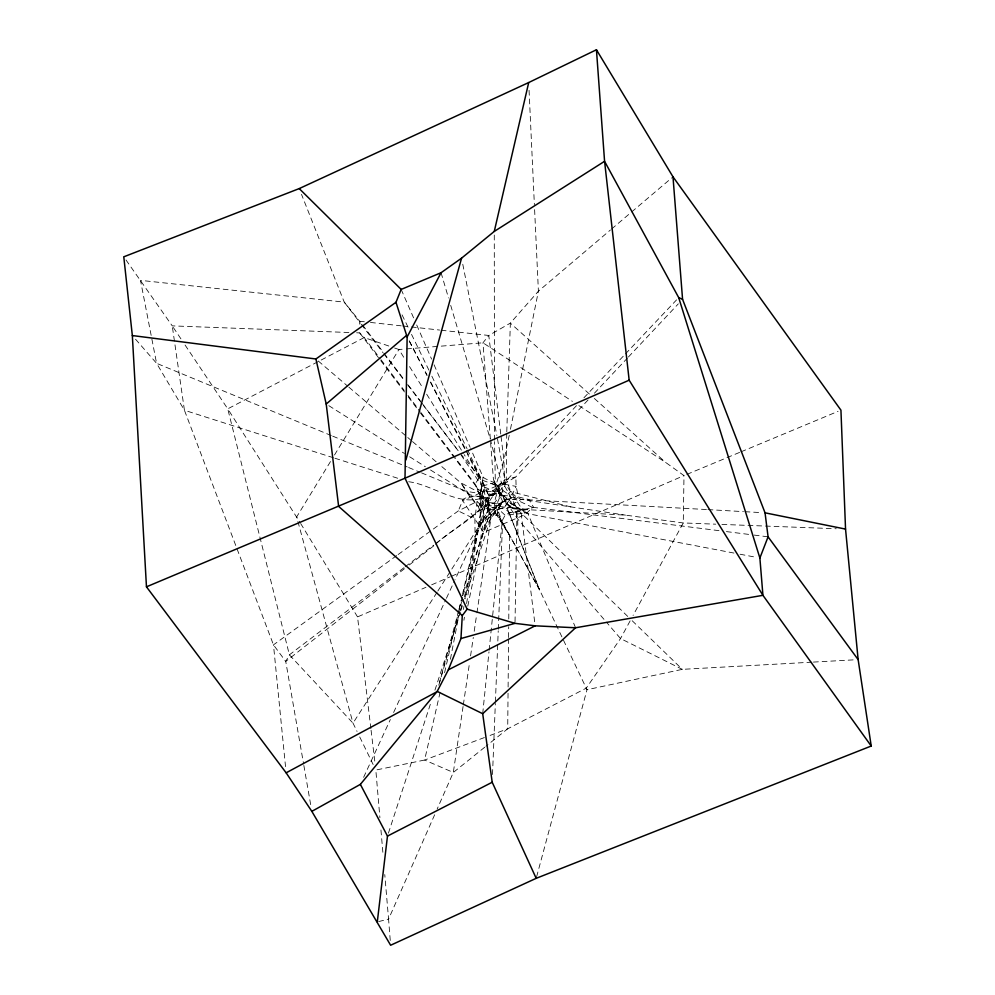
<?xml version="1.0" encoding="UTF-8"?>
<svg xmlns="http://www.w3.org/2000/svg" width="995" height="995" viewBox="0 0 995 995"><rect width="100%" height="100%" fill="white"/><g stroke="black" fill="none" stroke-linecap="round" stroke-linejoin="round"><path stroke-width="0.75" stroke-dasharray="4.97 3.73" d="M359.717 324.171L359.717 321.261L344.233 302.119L301.497 194.348M508.047 693.204L507.711 728.788L485.958 746.25M508.109 687.023L508.569 639.064M508.582 637.521L508.694 626.688M508.768 618.952L509.564 535.422L493.769 510.236L494.813 508.234L502.699 501.505L515.024 508.967L625.494 515.136L683.266 522.947L715.716 524.178M578.879 405.612L665.717 462.488L683.988 475.598L683.266 522.947L633.081 615.432M515.037 621.788L517.027 507.326C510.398 501.828 504.465 493.731 494.988 493.881L489.018 498.545L481.941 509.266L480.56 513.482L465.299 598.816M506.729 433.36L506.268 479.279L510.597 491.629L516.106 496.791L521.193 499.403L625.494 515.136M506.778 431.805L510.36 323.114L538.407 291.199L610.42 229.994M492.513 774.52L495.348 703.453M495.41 701.91L498.234 630.842M498.296 629.3L502.55 522.711L497.575 509.353L494.216 507.923L490.647 507.637L489.204 508.482L483.582 517.96L454.902 579.973M467.774 606.154L487.724 510.485L488.433 494.888L467.215 453.683M421.022 412.639L475.063 484.043L483.744 504.117L489.528 505.87L494.366 503.047L499.987 495.734L500.286 490.162L493.445 479.652L490.622 442.75M482.699 713.701L488.98 651.849M489.13 650.307L502.313 520.435L505.099 515.236L509.191 513.022L533.693 507.413L720.268 530.82M487.724 510.485L489.005 495.51L467.725 450.076M466.605 603.542L480.56 513.482L478.471 506.766L460.797 482.836L439.591 464.715M588.057 399.978L515.845 476.879L504.453 480.112L498.371 485.299L497.674 489.192L505.087 499.876L499.465 506.53C477.898 530.621 475.162 566.827 462.65 595.756L475.112 543.345L474.913 519.054L476.991 501.517C482.053 493.085 489.565 501.094 490.647 507.637L488.023 518.93L480.772 539.514L463.944 598.094M480.772 539.514C481.107 527.4 488.906 510.634 476.991 501.517L458.285 510.933L397.95 554.663M463.073 706.475L453.322 772.456L437.128 809.122M463.309 704.933L469.665 661.973M470.573 655.842L473.297 637.422M474.205 631.29L476.692 614.4M476.928 612.87L490.995 517.736L490.174 509.266L488.035 508.134L480.224 510.037L434.753 544.277M463.906 620.283L464.391 617.236M463.384 609.487L463.931 606.44M450.412 659.225L458.869 615.395M459.155 613.89L461.493 601.801M509.241 435.275L503.93 460.2L495.908 485.112L482.227 480.187L461.381 454.715M510.46 429.218L538.407 291.199L534.452 206.189M440.113 692.259L424.604 760.043L375.824 770.043L379.903 817.691M444.591 672.67L458.72 610.918M459.068 609.413L461.133 600.371M462.513 594.351L477.326 529.576L480.112 523.507L489.154 510.087L490.336 509.564L493.769 510.236L509.776 535.658L539.663 589.998L507.525 509.042L504.39 507.599L497.475 509.328L494.216 507.923C494.652 501.517 495.224 493.01 501.293 489.329L504.453 480.112L503.93 460.2L500.933 435.561M475.112 543.345L478.384 530.534L483.172 520.298L484.59 507.077L486.406 503.321L485.759 499.055L496.891 491.903L498.097 490.087C500.187 482.065 487.202 481.132 483.122 477.152L470.697 448.708M458.645 610.768L438.608 685.804L458.794 615.93M459.043 609.263L462.252 597.261M536.603 876.819L587 689.722L539.302 589.276L507.525 509.042L509.154 506.231L505.137 502.736L507.972 494.055L510.597 491.629L573.331 507.549M480.349 515.398L482.053 509.229L481.679 498.06L479.938 496.331L479.764 492.724L480.896 490.784L483.122 477.152L480.461 492.973L482.898 497.674L487.712 497.413L496.891 491.903L499.689 493.085L504.142 499.788L515.398 499.316L532.512 507.413L526.915 512.96L505.099 515.236L498.582 509.216L497.575 509.353L497.488 513.42L539.663 589.998M460.511 609.985L463.508 599.575M388.436 833.138L431.096 701.96M434.927 690.169L460.324 612.062M460.809 610.582L462.725 604.686M464.64 598.791L490.995 517.736L495.398 512.96L497.488 513.42L509.776 535.658M434.641 814.768L388.572 919.119L390.513 943.708M363.623 777.319L390.351 719.522M393.61 712.482L445.772 599.711M446.419 598.306L454.242 581.391M630.121 620.88L620.532 638.554L586.242 688.154L507.711 728.788L487.649 736.337M330.477 461.568L296.659 516.94L353.014 723.141L357.043 731.412M334.507 454.976L398.92 349.506L405.04 349.021M437.016 592.348L353.014 723.141L289.396 654.834L227.743 408.846L185.058 345.016M437.85 591.042L480.411 523.992L489.018 514.514L488.433 503.097L486.169 499.925L483.856 490.224L478.931 478.309L464.242 454.653M484.963 525.211L493.309 512.238L504.913 485.361L505.112 481.082L497.152 437.004M478.931 478.309L475.063 484.043L482.351 498.308L483.744 504.117C471.593 521.542 449.864 530.049 435.026 544.862M594.425 393.199L627.347 358.138M628.405 357.006L678.316 303.848M576.466 405.674L502.127 485.162L498.358 486.754L495.373 483.707L494.527 441.668M583.928 397.789L624.387 355.016M625.457 353.897L676.575 299.868M611.602 228.999L630.482 212.942M631.663 211.935L671.812 177.831M484.739 747.22L453.322 772.456L424.604 760.043L486.219 736.872M404.43 568.742L285.739 661.426L303.587 763.924M409.331 564.924L433.795 545.82M403.958 567.697L289.396 654.834L285.739 661.426L273.476 644.86L184.436 410.263L156.576 363.312L132.335 335.551M405.189 566.764L433.521 545.21M396.682 555.583L273.476 644.86L285.528 766.647M370.886 728.688L357.541 616.9L425.972 587.286M431.668 584.811L450.2 576.789M451.63 576.18L683.988 475.598M686.836 474.404L739.633 452.389M741.051 451.805L838.076 411.345M378.697 921.557L388.572 919.119L384.767 874.555M406.569 348.897L482.973 342.802L572.399 401.371M811.87 662.172L682.309 669.349L587 689.722L586.242 688.154M813.412 662.085L855.053 659.784M348.872 332.504L172.247 325.875L123.778 256.822M356.62 332.79L359.717 332.902L364.195 337.554L380.04 358.474M721.91 524.415L836.273 528.743M706.413 509.527L521.193 499.403L509.154 506.231L515.024 508.967L517.661 518.942L517.972 535.584M707.955 509.614L743.439 511.617M744.981 511.704L761.959 512.649M364.332 321.758L359.717 321.261L361.583 323.711M370.476 322.442L401.209 325.825M402.739 325.999L439.616 330.054M441.146 330.228L488.781 335.464L510.36 323.114L589.761 394.343M526.989 509.328L513.532 507.836L502.861 501.853L495.05 485.249L493.445 479.652M726.437 531.604L752.655 534.887M754.198 535.086L768.078 536.827M733.949 553.058L528.022 513.731C516.803 507.189 501.194 500.846 502.127 485.162L515.845 476.879L516.094 486.393L518.47 496.99L528.954 499.552L533.693 507.413L519.676 511.617L511.082 512.487L508.893 512.313L504.241 507.761L498.582 509.216C499.092 500.846 507.848 497.189 515.398 499.316L518.47 496.99L510.721 497.848L504.241 507.761L510.721 497.848L507.972 494.055L501.293 489.329L498.383 491.629L480.908 491.219L478.172 489.13L454.852 458.372M740.056 554.227L756.834 557.424M333.437 457.762L184.436 410.263L172.247 325.875L181.637 339.917M334.905 458.235L399.816 478.918M408.671 481.742C432.8 484.664 458.459 506.94 483.035 497.662L481.369 485.311L461.083 455.026M388.796 346.024L364.195 337.554L227.743 408.846L299.856 522.201M394.58 348.014L398.92 349.506L405.45 360.028M331.298 435.561L156.576 363.312L140.494 280.366L344.233 302.119L360.289 323.064M332.728 436.146L407.191 466.941M408.622 467.538L420.089 472.277M421.519 472.861L465.909 491.219L479.789 493.545L480.896 490.784L485.398 487.376L494.117 491.53L495.174 492.861C488.396 501.592 479.229 521.778 479.938 496.331L469.429 496.194L463.26 499.142L458.285 510.933L474.913 519.054M328.823 405.674L404.455 453.496M409.679 456.804L425.325 466.692M430.536 469.988L469.665 494.726L480.063 496.866L485.411 487.413L466.207 450.449M318.251 360.998L347.703 386.172M348.884 387.179L406.607 436.519M407.788 437.526L411.321 440.549M412.49 441.556L438.409 463.707M594.363 398.473L665.717 462.488M627.733 616.415L519.676 511.617L509.154 506.666L517.661 518.942L605.395 620.967M632.186 620.731L682.309 669.349L620.532 638.554L606.415 622.136M361.235 324.295L382.963 352.64M383.908 353.872L403.746 379.754M407.527 384.679L458.546 451.232L421.246 402.191M362.516 324.93L383.025 351.907M383.958 353.138L404.467 380.115M408.199 385.015L420.313 400.96M359.717 332.902L404.48 391.955M408.211 396.868L419.405 411.631M420.338 412.863L453.919 457.14M380.973 359.705L404.256 390.488M407.987 395.413L420.089 411.408M409.542 366.595L422.601 387.627M426.681 394.194L463.421 453.347M300.664 523.519L357.541 616.9M515.634 505.945L503.196 483.346L501.492 483.048L488.433 494.888L489.005 495.51L494.117 491.53L501.492 483.048L490.647 440.524M409.318 340.924L427.104 375.152M430.661 381.993L465.498 449.081M409.243 341.061L426.917 375.401M430.462 382.267L466.518 452.315M402.055 314.855L408.833 328.785M411.532 334.37L429.131 370.613M431.842 376.185L467.041 448.683M359.717 736.934L373.137 764.521M495.05 485.249L499.987 495.734M502.699 501.505L493.756 509.378C483.856 510.845 482.849 496.878 483.856 490.224M401.172 289.421L414.206 319.283M416.694 324.967L431.594 359.108M434.069 364.792L470.088 447.277M575.57 627.77L528.022 513.731L512.015 503.905L504.341 501.331L499.9 503.42L483.172 520.298L488.023 518.93L499.465 506.53L518.868 508.52L520.708 509.788L534.974 624.288M441.059 272.729L448.509 297.965M450.71 305.39L490.212 439.044M462.774 264.235L496.878 435.474M303.848 765.453L310.776 805.241M500.746 434.019L488.781 335.464L482.973 342.802L490.51 441.208M371.073 730.231L374.916 762.381M380.948 829.979L383.05 854.568M529.054 90.271L534.377 204.647M494.515 440.138L494.279 234.521M480.224 510.037L480.411 523.992L486.169 499.925L482.799 502.239L480.224 510.037M481.617 486.294L480.908 491.219L482.451 498.246L485.958 499.925L490.585 507.351L494.776 508.109L499.527 505.572L504.44 499.701L502.612 495.423L497.674 489.192L487.898 497.301L485.958 499.925L499.465 491.045L498.371 485.299L491.02 483.607L481.617 486.294M498.296 488.358L497.997 489.664L502.612 495.423L509.577 495.983L512.686 493.707L516.094 486.393L504.03 484.13L499.963 486.169L498.296 488.358M500.361 504.142L497.351 515.348L489.018 514.514L488.433 503.097L500.361 504.142M480.523 503.557L478.471 506.766L469.429 496.194L460.797 482.836L479.764 492.724L480.523 503.557M500.199 505.174L489.95 506.02L486.406 503.321L488.657 502.587L499.9 503.42L500.199 505.174M504.527 482.65L462.613 500.572L483.694 532.337L525.596 514.415L504.527 482.65"/><path stroke-width="1.49" d="M871.222 746.026L762.929 595.321L575.57 627.77L535.161 625.818L515.012 623.343L467.14 609.151L405.015 478.209L407.129 336.944L395.973 302.306L401.172 289.421L441.059 272.729L461.556 258.178L494.266 231.425L604.574 161.302L596.44 49.75L528.706 82.548L299.221 188.59L123.778 256.822L132.335 335.551L146.464 586.826L286.137 772.816L311.833 811.36L390.625 945.25L536.193 878.324L871.222 746.026L858.138 659.61L845.539 529.091L840.937 410.164L672.993 176.824L596.44 49.75M311.833 811.36L360.364 784.371L437.191 691.401L448.372 669.797L460.959 638.529L462.289 615.582L467.14 609.151M377.292 921.905L387.478 836.086L360.364 784.371M494.266 231.425L528.706 82.548M405.91 459.976L461.556 258.178M759.881 558.008L678.702 297.617L604.574 161.302L629.163 380.19L762.929 595.321L759.881 558.008L768.078 536.827L765.043 512.823L682.57 299.333L672.993 176.824M407.129 336.944L441.059 272.729M536.193 878.324L492.202 782.244L482.699 713.701L575.57 627.77M462.289 615.582L338.636 506.405L326.211 404.032L406.482 335.452M132.335 335.551L315.9 358.984L395.973 302.306M286.137 772.816L436.444 692.022M387.478 836.086L492.202 782.244M448.372 669.797L535.161 625.818M629.163 380.19L405.015 478.209L146.464 586.826M460.959 638.529L515.012 623.343M765.043 512.823L845.539 529.091M678.702 297.617L682.57 299.333M437.191 691.401L482.699 713.701M299.221 188.59L401.172 289.421M768.078 536.827L858.138 659.61M315.9 358.984L326.211 404.032"/></g></svg>
